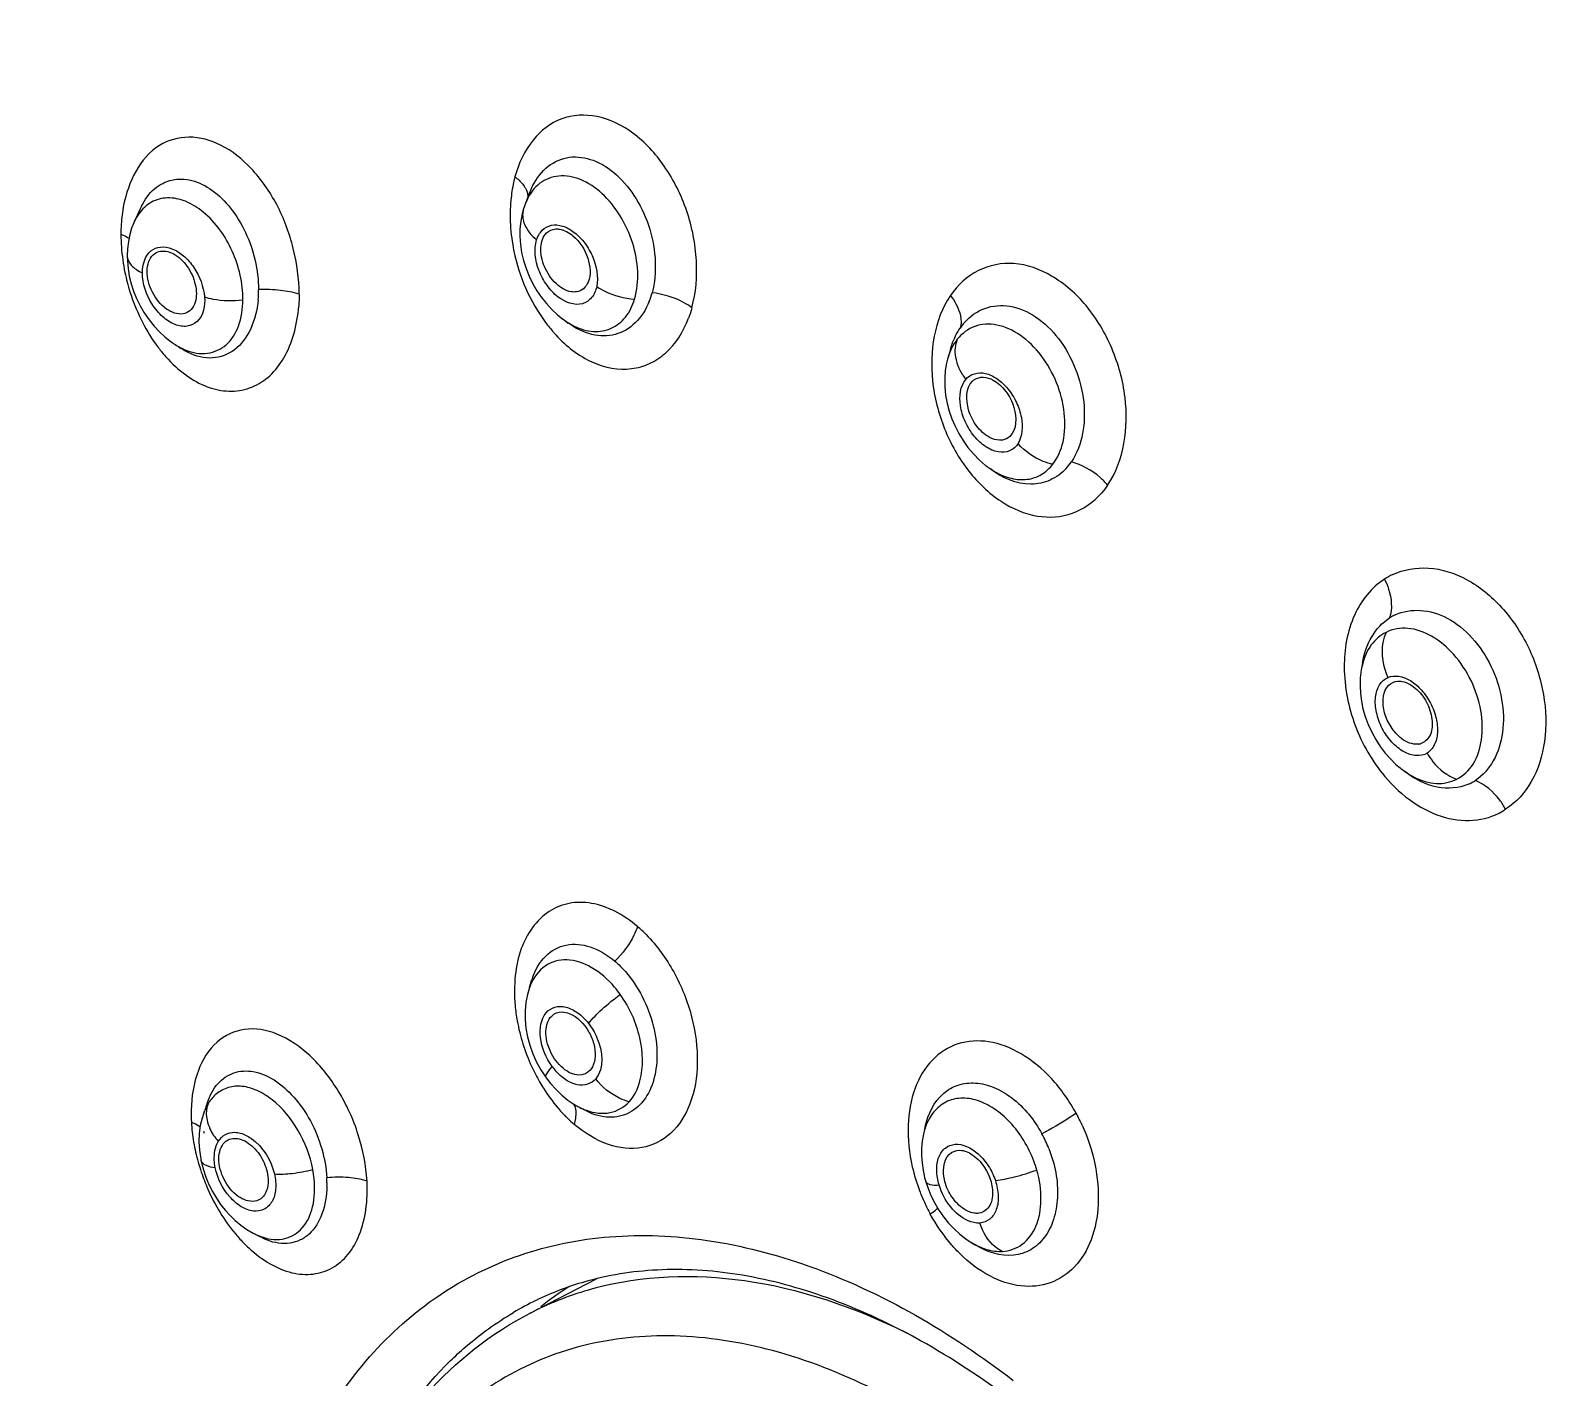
# Model space of a CAD drawing. Header units: millimetres. Extents: x 1241 to 1836, y -3 to 418.
# Drawn here: x 1630.17 to 1638.07, y 357.29 to 364.31 of the extents above; entities that cross this region are included whole.
import ezdxf

# ---------------------------------------------------------------- set-up
doc = ezdxf.new("R2010")
doc.units = ezdxf.units.MM
doc.header["$LTSCALE"] = 32.67
doc.layers.get('0').update_dxf_attribs({"linetype": 'CONTINUOUS'})
doc.layers.add('1', color=7, linetype='CONTINUOUS')

msp = doc.modelspace()

# ---------------------------------------------------------------- linework, layer by layer
at = {"color": 7, "linetype": 'Continuous'}
for p, q in [((1632.771, 363.4625), (1632.7492, 363.4042)), ((1630.7438, 363.3807), (1630.7105, 363.309)), ((1632.7344, 363.3561), (1632.7268, 363.3175)), ((1632.7414, 363.3813), (1632.7344, 363.3561)), ((1632.7415, 363.3815), (1632.7414, 363.3813)), ((1630.678, 363.1734), (1630.6766, 363.1365)), ((1630.6766, 363.1365), (1630.6766, 363.1363)), ((1630.9764, 362.8363), (1630.9672, 362.8344)), ((1632.9476, 362.8063), (1632.9744, 362.7864)), ((1630.9151, 362.6812), (1630.9194, 362.6783)), ((1630.9435, 362.6627), (1630.9536, 362.6559)), ((1634.9648, 362.6475), (1634.9498, 362.5974)), ((1634.9646, 362.6463), (1634.9649, 362.6475)), ((1634.9498, 362.5974), (1634.945, 362.5776)), ((1635.1483, 362.045), (1635.1514, 362.0426)), ((1637.1058, 360.9797), (1637.1006, 360.9372)), ((1637.1117, 361.0139), (1637.1058, 360.9796)), ((1637.308, 360.4685), (1637.314, 360.4637)), ((1637.3304, 360.4513), (1637.335, 360.4477)), ((1632.7721, 359.3245), (1632.7845, 359.3653)), ((1632.7687, 359.3126), (1632.7617, 359.2876)), ((1632.7721, 359.3245), (1632.7684, 359.3126)), ((1632.7826, 359.3591), (1632.7827, 359.3594)), ((1632.8558, 358.8582), (1632.8593, 358.8534)), ((1633.0442, 358.8694), (1633.03, 358.8683)), ((1632.9719, 358.7382), (1633.0034, 358.7168)), ((1631.0755, 358.6719), (1631.0664, 358.6439)), ((1631.0764, 358.6742), (1631.0755, 358.6719)), ((1631.0818, 358.6885), (1631.0766, 358.6742)), ((1633.0034, 358.7168), (1633.0154, 358.7096)), ((1633.0154, 358.7096), (1633.0189, 358.7077)), ((1633.035, 358.6987), (1633.0429, 358.694)), ((1631.0574, 358.6053), (1631.0519, 358.564)), ((1631.0664, 358.6439), (1631.0574, 358.6053)), ((1634.8248, 358.5594), (1634.8187, 358.5238)), ((1634.8266, 358.5673), (1634.826, 358.5649)), ((1634.8371, 358.3126), (1634.8472, 358.2817)), ((1634.8472, 358.2817), (1634.8637, 358.2405)), ((1631.338, 358.0422), (1631.3383, 358.042)), ((1631.3675, 358.0263), (1631.3674, 358.0264)), ((1635.0968, 357.9821), (1635.0965, 357.9823)), ((1632.7752, 357.6274), (1633.1213, 357.8057)), ((1632.8057, 357.6938), (1632.8061, 357.694))]:
    msp.add_line(p, q, dxfattribs=at)
for points in [[(1632.7498, 363.4059), (1632.7443, 363.3904), (1632.7415, 363.3815)], [(1632.7268, 363.3175), (1632.7227, 363.278), (1632.722, 363.2374), (1632.7249, 363.1961), (1632.7313, 363.1547), (1632.7411, 363.1131), (1632.7545, 363.0712), (1632.7709, 363.0303), (1632.7897, 362.9915), (1632.811, 362.9546), (1632.8345, 362.92), (1632.8602, 362.8876), (1632.8883, 362.8572), (1632.9188, 362.8291), (1632.9466, 362.807)], [(1630.7105, 363.309), (1630.6995, 363.2807), (1630.6897, 363.2472), (1630.6824, 363.2114), (1630.678, 363.1734)], [(1630.6766, 363.1363), (1630.6772, 363.1104), (1630.6808, 363.0701), (1630.6875, 363.0302), (1630.6971, 362.991), (1630.7097, 362.9524), (1630.7252, 362.9143), (1630.7437, 362.8768), (1630.7656, 362.8394), (1630.7903, 362.8033), (1630.8166, 362.7701), (1630.8446, 362.7399), (1630.8744, 362.7123)], [(1630.8744, 362.7123), (1630.9054, 362.688), (1630.9151, 362.6812)], [(1634.945, 362.5776), (1634.9384, 362.5388), (1634.9353, 362.4984), (1634.9359, 362.4559), (1634.9403, 362.4114), (1634.9483, 362.3678), (1634.9591, 362.3267), (1634.9726, 362.287), (1634.9891, 362.2485), (1635.0085, 362.2109), (1635.031, 362.1743), (1635.0566, 362.1387), (1635.0857, 362.1041), (1635.1173, 362.0719), (1635.1483, 362.045)], [(1637.1006, 360.9372), (1637.0992, 360.8967), (1637.1011, 360.8565), (1637.1063, 360.8163), (1637.1146, 360.7763), (1637.1263, 360.7359), (1637.1414, 360.6955), (1637.1598, 360.6556), (1637.1811, 360.6167), (1637.2048, 360.5798), (1637.2304, 360.5459), (1637.2575, 360.515), (1637.2864, 360.4868), (1637.308, 360.4685)], [(1632.7617, 359.2876), (1632.7536, 359.2461), (1632.7495, 359.2024), (1632.7494, 359.1579), (1632.7535, 359.1129), (1632.7617, 359.0677), (1632.7739, 359.0232), (1632.7898, 358.9791), (1632.8093, 358.936)], [(1632.8093, 358.936), (1632.8315, 358.8955), (1632.8558, 358.8582)], [(1632.8593, 358.8534), (1632.8818, 358.8243), (1632.9104, 358.7923), (1632.9407, 358.7634), (1632.9719, 358.7382)], [(1631.0948, 358.7252), (1631.0918, 358.7173), (1631.0868, 358.7028), (1631.0818, 358.6885)], [(1634.834, 358.6011), (1634.8306, 358.5857), (1634.828, 358.5742), (1634.8248, 358.5594)], [(1631.0519, 358.564), (1631.0504, 358.5204), (1631.0529, 358.4761), (1631.0595, 358.4311), (1631.0608, 358.4246)], [(1634.8187, 358.5238), (1634.8154, 358.4863), (1634.8151, 358.4485), (1634.8177, 358.4102), (1634.8231, 358.3718), (1634.8309, 358.3353), (1634.8371, 358.3126)], [(1631.0608, 358.4245), (1631.0633, 358.4128), (1631.0733, 358.3752), (1631.0865, 358.3366), (1631.1023, 358.2988), (1631.1204, 358.2623), (1631.1409, 358.2272), (1631.1633, 358.1942), (1631.187, 358.1641), (1631.2121, 358.1364), (1631.239, 358.1107), (1631.2686, 358.0863), (1631.3003, 358.064), (1631.3325, 358.0451), (1631.3465, 358.0375)], [(1634.8637, 358.2405), (1634.8834, 358.2007), (1634.9054, 358.1635)], [(1634.9054, 358.1635), (1634.9297, 358.1288), (1634.956, 358.0963)], [(1631.3465, 358.0375), (1631.3572, 358.0318), (1631.3671, 358.0264)], [(1634.956, 358.0963), (1634.9841, 358.0665), (1635.0136, 358.0395), (1635.0448, 358.0153), (1635.0789, 357.9931)], [(1635.0787, 357.9932), (1635.0827, 357.9906), (1635.0902, 357.986), (1635.0964, 357.9821)]]:
    msp.add_lwpolyline(points, dxfattribs=at)
for centre, radius, start, end in [((1633.1235, 363.3291), 0.3768, 152.84821, 159.27655), ((1631.0913, 363.2285), 0.3794, 153.8649, 156.34234), ((1633.0523, 363.2913), 0.3234, 155.58554, 159.25641), ((1633.1415, 363.3221), 0.396, 159.33232, 159.70117), ((1632.8415, 363.3504), 0.1047, 162.79884, 169.79437), ((1631.4841, 363.2478), 0.8404, 176.40126, 179.94628), ((1631.5921, 363.2514), 0.9484, 180.16778, 184.18014), ((1631.6649, 363.257), 1.0214, 184.19284, 191.70465), ((1630.8135, 362.9565), 0.5474, 354.87821, 0.4104), ((1633.4963, 363.2645), 0.7973, 216.61346, 221.25431), ((1635.2578, 362.5948), 0.2934, 140.45704, 145.74852), ((1635.2514, 362.6), 0.2851, 138.70077, 140.43778), ((1633.4644, 363.237), 0.7553, 221.28129, 222.74684), ((1635.1442, 362.6464), 0.1534, 158.79426, 166.99099), ((1631.4892, 363.1527), 0.817, 215.59818, 220.07837), ((1631.4427, 363.1139), 0.7565, 220.09494, 223.0601), ((1631.1137, 362.9701), 0.3505, 236.34546, 241.62193), ((1631.0976, 362.9401), 0.3165, 241.59413, 248.49447), ((1635.2543, 362.5156), 0.3152, 157.24508, 163.88298), ((1635.2921, 362.6789), 0.3092, 211.99887, 217.01148), ((1637.4199, 361.1528), 0.3566, 114.9863, 122.86502), ((1637.3844, 361.0444), 0.244, 116.70336, 122.74168), ((1637.3854, 361.0425), 0.2462, 114.77139, 116.70524), ((1637.4782, 360.916), 0.3779, 166.18606, 170.28769), ((1637.3929, 360.6685), 0.0766, 279.40231, 285.65051), ((1637.5837, 360.8116), 0.4402, 232.22265, 236.97672), ((1637.5668, 360.7852), 0.4088, 236.95089, 243.11821), ((1637.5674, 360.6042), 0.241, 293.52204, 303.36809), ((1632.8676, 359.0922), 0.7216, 44.7171, 49.64866), ((1633.1399, 359.2536), 0.3725, 161.21299, 162.55697), ((1633.0566, 359.2223), 0.3017, 157.36573, 162.57851), ((1632.795, 358.9659), 0.5536, 35.56374, 40.56899), ((1633.6856, 359.3276), 0.9926, 204.60446, 209.8785), ((1633.125, 359.0819), 0.2893, 215.94328, 221.08752), ((1633.6442, 359.3042), 0.9451, 209.89558, 212.30825), ((1633.608, 359.2806), 0.9019, 212.27101, 220.2181), ((1631.8142, 358.6676), 0.8048, 178.76103, 183.23018), ((1631.3474, 358.5722), 0.2896, 154.2697, 159.38414), ((1631.3299, 358.5806), 0.2701, 149.35931, 154.26493), ((1631.2816, 358.609), 0.2141, 148.21396, 149.30196), ((1633.5499, 359.2319), 0.8261, 220.24347, 224.49772), ((1633.4939, 359.1831), 0.752, 224.83179, 225.88781), ((1633.1928, 359.0153), 0.3534, 240.52584, 244.17317), ((1633.178, 358.9842), 0.319, 244.13364, 249.96297), ((1634.7784, 358.2071), 0.9605, 24.61087, 28.74079), ((1633.4694, 359.1574), 0.7165, 225.86482, 229.68078), ((1635.1295, 358.4953), 0.3114, 160.58753, 166.62312), ((1632.0301, 358.6931), 1.0224, 189.78539, 195.7766), ((1631.2346, 358.4659), 0.0722, 123.57272, 134.27191), ((1634.8873, 358.2558), 0.6337, 21.24821, 28.90516), ((1632.0773, 358.7057), 1.0713, 195.74227, 198.68103), ((1634.8527, 358.2103), 0.586, 16.17064, 21.01648), ((1631.1201, 358.277), 0.5328, 5.37864, 10.72262), ((1635.7009, 358.6052), 0.9586, 192.93419, 200.68517), ((1631.1655, 358.3007), 0.5519, 1.52492, 3.35154), ((1631.1998, 358.2998), 0.5176, 358.87239, 1.71931), ((1635.7261, 358.6138), 0.9852, 200.63551, 204.48244), ((1635.7062, 358.6083), 0.9649, 204.67577, 208.7531), ((1631.8652, 358.5655), 0.816, 220.176, 224.90797), ((1631.8232, 358.5242), 0.7571, 224.93569, 227.28788), ((1633.4867, 356.2917), 1.5587, 105.22644, 115.20818), ((1633.474, 356.3215), 1.5264, 115.25569, 115.96508), ((1633.5462, 356.1248), 1.6889, 103.89742, 115.29794), ((1633.8953, 356.3247), 1.7081, 122.49303, 128.54753), ((1633.5603, 356.0718), 1.7438, 103.44452, 103.93003), ((1633.5388, 356.1885), 1.6743, 115.96683, 120.49809), ((1633.5343, 356.1544), 1.6571, 115.36353, 117.26464)]:
    msp.add_arc(centre, radius, start, end, dxfattribs=at)
for points, knots in [([(1633.6185, 362.8664), (1633.6398, 362.9454), (1633.6532, 363.1179), (1633.6031, 363.3728), (1633.4883, 363.6035), (1633.3277, 363.781), (1633.1349, 363.8772), (1632.9324, 363.869), (1632.7724, 363.7417), (1632.7153, 363.617), (1632.6966, 363.5482)], [0, 0, 0, 0, 0.136473, 0.28327, 0.428933, 0.561484, 0.676267, 0.777822, 0.881052, 1, 1, 1, 1]), ([(1631.5723, 362.9366), (1631.5723, 363.0169), (1631.5503, 363.1789), (1631.4663, 363.4039), (1631.3366, 363.5906), (1631.1786, 363.72), (1631.0019, 363.7703), (1630.7669, 363.7045), (1630.6813, 363.5189), (1630.658, 363.4002)], [0, 0, 0, 0, 0.149786, 0.301567, 0.444427, 0.56931, 0.675759, 0.774258, 1, 1, 1, 1]), ([(1632.7883, 363.5011), (1632.8082, 363.5398), (1632.8598, 363.6094), (1632.9802, 363.6622), (1633.1132, 363.641), (1633.2352, 363.5607), (1633.3355, 363.4343), (1633.4057, 363.278), (1633.4343, 363.1094), (1633.4249, 362.9965), (1633.4112, 362.9445)], [0, 0, 0, 0, 0.110111, 0.210689, 0.315784, 0.435788, 0.572127, 0.718342, 0.864221, 1, 1, 1, 1]), ([(1632.6966, 363.5482), (1632.694, 363.5386), (1632.6843, 363.4986), (1632.6781, 363.4579), (1632.6752, 363.427)], [0, 0, 0, 0, 0.24358, 1, 1, 1, 1]), ([(1632.6966, 363.5482), (1632.7021, 363.5441), (1632.7218, 363.528), (1632.7393, 363.5088), (1632.7488, 363.4929)], [0, 0, 0, 0, 0.270033, 1, 1, 1, 1]), ([(1633.3201, 362.9113), (1633.3473, 363.004), (1633.3341, 363.164), (1633.2515, 363.3462), (1633.1581, 363.4628), (1633.047, 363.5394), (1632.9272, 363.5631), (1632.8178, 363.5217), (1632.7734, 363.4593), (1632.7578, 363.425)], [0, 0, 0, 0, 0.272573, 0.421461, 0.562759, 0.688114, 0.795067, 0.893679, 1, 1, 1, 1]), ([(1630.7507, 363.3956), (1630.7673, 363.4294), (1630.8097, 363.49), (1630.9079, 363.5406), (1631.0192, 363.5359), (1631.1266, 363.4805), (1631.2219, 363.3848), (1631.3246, 363.2162), (1631.3603, 363.0624), (1631.3608, 362.9604)], [0, 0, 0, 0, 0.11027, 0.209597, 0.310211, 0.424427, 0.555841, 0.700993, 1, 1, 1, 1]), ([(1632.7488, 363.4929), (1632.7516, 363.4883), (1632.7604, 363.4713), (1632.7643, 363.4512), (1632.7622, 363.4375)], [0, 0, 0, 0, 0.28087, 1, 1, 1, 1]), ([(1631.2796, 362.9075), (1631.2798, 362.994), (1631.2395, 363.1654), (1631.1168, 363.3415), (1630.9864, 363.4242), (1630.8892, 363.446), (1630.798, 363.4221), (1630.7542, 363.3795), (1630.7368, 363.3553)], [0, 0, 0, 0, 0.290729, 0.574343, 0.6963, 0.802813, 0.899725, 1, 1, 1, 1]), ([(1632.7381, 363.3315), (1632.7397, 363.3214), (1632.7521, 363.2779), (1632.7828, 363.2415), (1632.8093, 363.2192)], [0, 0, 0, 0, 0.227784, 1, 1, 1, 1]), ([(1630.6437, 363.2486), (1630.6478, 363.2472), (1630.6624, 363.2417), (1630.6766, 363.2348), (1630.6859, 363.2284)], [0, 0, 0, 0, 0.276222, 1, 1, 1, 1]), ([(1632.673, 363.2975), (1632.6757, 363.2519), (1632.6997, 363.0717), (1632.7751, 362.898), (1632.8563, 362.7889)], [0, 0, 0, 0, 0.251265, 1, 1, 1, 1]), ([(1632.8093, 363.2192), (1632.8153, 363.2379), (1632.8337, 363.2726), (1632.8867, 363.3022), (1632.9497, 363.2945), (1633.0107, 363.2598), (1633.0644, 363.2024), (1633.1169, 363.1109), (1633.1319, 363.0276), (1633.1225, 362.9775)], [0, 0, 0, 0, 0.105837, 0.202301, 0.307574, 0.432165, 0.57468, 0.725372, 1, 1, 1, 1]), ([(1632.9903, 362.9492), (1632.9608, 362.9537), (1632.9011, 362.9911), (1632.8458, 363.0764), (1632.8228, 363.1725), (1632.8421, 363.2373), (1632.8614, 363.2559)], [0, 0, 0, 0, 0.236172, 0.518587, 0.788534, 1, 1, 1, 1]), ([(1632.8614, 363.2559), (1632.874, 363.268), (1632.8985, 363.2782), (1632.9224, 363.2767), (1632.9286, 363.2758)], [0, 0, 0, 0, 0.734082, 1, 1, 1, 1]), ([(1632.9286, 363.2758), (1632.9543, 363.2718), (1633.021, 363.2336), (1633.084, 363.1342), (1633.0935, 363.038), (1633.0776, 362.9996)], [0, 0, 0, 0, 0.227404, 0.636369, 1, 1, 1, 1]), ([(1630.7557, 363.0479), (1630.7561, 363.0888), (1630.7735, 363.1575), (1630.8519, 363.1883), (1630.9149, 363.1761), (1630.9749, 363.1365), (1631.0444, 363.057), (1631.0747, 362.9767), (1631.0794, 362.9225)], [0, 0, 0, 0, 0.222376, 0.31997, 0.429022, 0.558423, 0.704359, 1, 1, 1, 1]), ([(1630.8408, 363.1588), (1630.8649, 363.1659), (1630.9273, 363.1516), (1630.9814, 363.0966), (1631.0158, 363.0378), (1631.0372, 362.9753), (1631.0396, 362.9243), (1631.0305, 362.895)], [0, 0, 0, 0, 0.203536, 0.465641, 0.609407, 0.751212, 1, 1, 1, 1]), ([(1633.1225, 362.9775), (1633.1183, 362.9563), (1633.1022, 362.9169), (1633.0272, 362.8664), (1632.927, 362.9073), (1632.8602, 362.9825), (1632.8065, 363.0796), (1632.7937, 363.1689), (1632.8093, 363.2192)], [0, 0, 0, 0, 0.110725, 0.208559, 0.432583, 0.577082, 0.729504, 1, 1, 1, 1]), ([(1630.6766, 363.1363), (1630.6766, 363.1186), (1630.6978, 363.0784), (1630.7344, 363.0576), (1630.7557, 363.0479)], [0, 0, 0, 0, 0.429482, 1, 1, 1, 1]), ([(1630.9673, 362.8343), (1630.9378, 362.8295), (1630.8671, 362.8576), (1630.8021, 362.9444), (1630.7704, 363.0478), (1630.7899, 363.1211), (1630.8113, 363.1415)], [0, 0, 0, 0, 0.219765, 0.501632, 0.782306, 1, 1, 1, 1]), ([(1635.7843, 361.9416), (1635.8714, 362.0704), (1635.9065, 362.3392), (1635.817, 362.6571), (1635.6868, 362.8796), (1635.5089, 363.0376), (1635.3043, 363.1141), (1635.1005, 363.0753), (1635.0016, 362.9833), (1634.9648, 362.9293)], [0, 0, 0, 0, 0.256481, 0.40254, 0.544731, 0.674722, 0.788628, 0.892145, 1, 1, 1, 1]), ([(1630.6647, 363.0497), (1630.6717, 363.0158), (1630.7057, 362.8844), (1630.766, 362.7593), (1630.8249, 362.6771)], [0, 0, 0, 0, 0.255257, 1, 1, 1, 1]), ([(1631.0794, 362.9225), (1631.0829, 362.8781), (1631.0695, 362.8019), (1630.9874, 362.7635), (1630.9198, 362.7752), (1630.8567, 362.8187), (1630.7851, 362.9042), (1630.7556, 362.9909), (1630.7557, 363.0479)], [0, 0, 0, 0, 0.227973, 0.325017, 0.432877, 0.562545, 0.709044, 1, 1, 1, 1]), ([(1633.0776, 362.9996), (1633.0723, 362.9866), (1633.0567, 362.9628), (1633.0304, 362.9513), (1633.0174, 362.9491)], [0, 0, 0, 0, 0.51592, 1, 1, 1, 1]), ([(1631.0794, 362.9225), (1631.0934, 362.9179), (1631.1588, 362.9019), (1631.2274, 362.9016), (1631.2796, 362.9075)], [0, 0, 0, 0, 0.219107, 1, 1, 1, 1]), ([(1631.5723, 362.9366), (1631.5411, 362.947), (1631.4704, 362.9596), (1631.3991, 362.9619), (1631.3608, 362.9604)], [0, 0, 0, 0, 0.462308, 1, 1, 1, 1]), ([(1633.1225, 362.9775), (1633.1358, 362.968), (1633.1962, 362.9323), (1633.2666, 362.9145), (1633.3201, 362.9113)], [0, 0, 0, 0, 0.233753, 1, 1, 1, 1]), ([(1633.6185, 362.8664), (1633.6047, 362.8765), (1633.5412, 362.9153), (1633.4679, 362.9374), (1633.4112, 362.9445)], [0, 0, 0, 0, 0.229727, 1, 1, 1, 1]), ([(1634.9648, 362.9293), (1634.8805, 362.804), (1634.8429, 362.5449), (1634.924, 362.2336), (1635.0086, 362.0818), (1635.0608, 362.0152)], [0, 0, 0, 0, 0.469538, 0.736775, 1, 1, 1, 1]), ([(1634.9648, 362.9293), (1634.9758, 362.9157), (1635.0098, 362.8672), (1635.0282, 362.8005), (1635.0153, 362.7599)], [0, 0, 0, 0, 0.290344, 1, 1, 1, 1]), ([(1630.89, 362.5974), (1630.9219, 362.5633), (1630.9889, 362.504), (1631.1025, 362.4447), (1631.2187, 362.4246), (1631.3296, 362.4467), (1631.4258, 362.5096), (1631.5005, 362.6071), (1631.5506, 362.7319), (1631.5661, 362.8247), (1631.5701, 362.8736)], [0, 0, 0, 0, 0.140513, 0.266724, 0.380742, 0.488699, 0.598932, 0.718848, 0.852568, 1, 1, 1, 1]), ([(1631.0305, 362.895), (1631.0263, 362.8812), (1631.0132, 362.8559), (1630.9889, 362.84), (1630.9764, 362.8363)], [0, 0, 0, 0, 0.524299, 1, 1, 1, 1]), ([(1630.9816, 362.6456), (1631.0172, 362.6316), (1631.0935, 362.6166), (1631.2019, 362.6675), (1631.2673, 362.7749), (1631.2787, 362.8611), (1631.2796, 362.9076)], [0, 0, 0, 0, 0.240611, 0.463153, 0.707591, 1, 1, 1, 1]), ([(1631.3586, 362.9076), (1631.3538, 362.8546), (1631.3307, 362.7572), (1631.2471, 362.6396), (1631.1193, 362.591), (1631.0334, 362.6132), (1630.9946, 362.6324)], [0, 0, 0, 0, 0.292811, 0.539787, 0.761809, 1, 1, 1, 1]), ([(1633.3962, 362.899), (1633.3796, 362.8574), (1633.3336, 362.7829), (1633.2214, 362.7151), (1633.0898, 362.7187), (1633.0112, 362.7593), (1632.9747, 362.7865)], [0, 0, 0, 0, 0.262029, 0.496306, 0.733128, 1, 1, 1, 1]), ([(1633.0057, 362.7705), (1633.0369, 362.7553), (1633.1018, 362.7352), (1633.2016, 362.7514), (1633.2809, 362.8153), (1633.3095, 362.8775), (1633.3201, 362.9113)], [0, 0, 0, 0, 0.261666, 0.497473, 0.732903, 1, 1, 1, 1]), ([(1635.0372, 362.7882), (1635.066, 362.821), (1635.1407, 362.8741), (1635.282, 362.8853), (1635.4198, 362.8225), (1635.5376, 362.7069), (1635.623, 362.5517), (1635.6799, 362.3331), (1635.6543, 362.1513), (1635.5955, 362.0633)], [0, 0, 0, 0, 0.104905, 0.209312, 0.325746, 0.457436, 0.600346, 0.74536, 1, 1, 1, 1]), ([(1632.9098, 362.7244), (1632.9639, 362.6658), (1633.0829, 362.5708), (1633.2694, 362.5338), (1633.4001, 362.571), (1633.5169, 362.6485), (1633.5748, 362.7438), (1633.601, 362.8117)], [0, 0, 0, 0, 0.278633, 0.516758, 0.629945, 0.745567, 1, 1, 1, 1]), ([(1634.9649, 362.6475), (1634.9678, 362.6578), (1634.9801, 362.6971), (1634.9982, 362.7348), (1635.0153, 362.7599)], [0, 0, 0, 0, 0.261318, 1, 1, 1, 1]), ([(1635.4989, 362.0506), (1635.5249, 362.0846), (1635.5621, 362.1732), (1635.5651, 362.3223), (1635.5249, 362.4777), (1635.4456, 362.6183), (1635.3385, 362.7257), (1635.2153, 362.7843), (1635.0887, 362.7815), (1635.0247, 362.7313), (1635.0012, 362.7019)], [0, 0, 0, 0, 0.114874, 0.248848, 0.394442, 0.541173, 0.677512, 0.795602, 0.898858, 1, 1, 1, 1]), ([(1635.0012, 362.7019), (1634.9898, 362.6874), (1634.9764, 362.6661), (1634.9661, 362.6434), (1634.9636, 362.6375)], [0, 0, 0, 0, 0.741341, 1, 1, 1, 1]), ([(1635.006, 362.5627), (1635.0037, 362.5687), (1634.9957, 362.592), (1634.9913, 362.6167), (1634.9906, 362.635)], [0, 0, 0, 0, 0.25917, 1, 1, 1, 1]), ([(1635.0453, 362.4928), (1635.057, 362.5064), (1635.0895, 362.5285), (1635.1519, 362.5282), (1635.2133, 362.4968), (1635.2691, 362.4436), (1635.312, 362.3733), (1635.3445, 362.2784), (1635.3408, 362.1973), (1635.3173, 362.1585)], [0, 0, 0, 0, 0.09649, 0.198441, 0.319325, 0.458766, 0.608446, 0.756158, 1, 1, 1, 1]), ([(1635.3173, 362.1585), (1635.3071, 362.1421), (1635.2753, 362.1144), (1635.2093, 362.1097), (1635.1437, 362.1409), (1635.0841, 362.1962), (1635.0396, 362.2714), (1635.0075, 362.3703), (1635.0154, 362.4572), (1635.0453, 362.4928)], [0, 0, 0, 0, 0.098928, 0.200364, 0.320768, 0.461205, 0.612901, 0.761661, 1, 1, 1, 1]), ([(1635.1689, 362.1908), (1635.1432, 362.2046), (1635.0973, 362.2489), (1635.0459, 362.3453), (1635.0442, 362.449), (1635.0806, 362.484)], [0, 0, 0, 0, 0.262235, 0.547808, 1, 1, 1, 1]), ([(1635.0913, 362.4926), (1635.1041, 362.501), (1635.1389, 362.5091), (1635.1715, 362.498), (1635.1872, 362.4895)], [0, 0, 0, 0, 0.462468, 1, 1, 1, 1]), ([(1635.1872, 362.4895), (1635.213, 362.4757), (1635.259, 362.4312), (1635.3104, 362.3347), (1635.3117, 362.2306), (1635.2751, 362.1959)], [0, 0, 0, 0, 0.262501, 0.548306, 1, 1, 1, 1]), ([(1635.237, 362.177), (1635.2317, 362.1761), (1635.2082, 362.1747), (1635.1848, 362.1823), (1635.1689, 362.1908)], [0, 0, 0, 0, 0.230613, 1, 1, 1, 1]), ([(1635.4989, 362.0506), (1635.4819, 362.0542), (1635.4138, 362.075), (1635.3525, 362.1179), (1635.3173, 362.1585)], [0, 0, 0, 0, 0.24443, 1, 1, 1, 1]), ([(1635.198, 362.0111), (1635.2245, 361.996), (1635.279, 361.9737), (1635.3643, 361.9664), (1635.4426, 361.9926), (1635.4823, 362.0296), (1635.4989, 362.0506)], [0, 0, 0, 0, 0.275794, 0.523993, 0.757652, 1, 1, 1, 1]), ([(1635.7843, 361.9416), (1635.7724, 361.9558), (1635.7193, 362.0095), (1635.6504, 362.0483), (1635.5955, 362.0633)], [0, 0, 0, 0, 0.245498, 1, 1, 1, 1]), ([(1635.0608, 362.0152), (1635.1082, 361.9546), (1635.2144, 361.852), (1635.4081, 361.7664), (1635.6073, 361.7787), (1635.7118, 361.8546), (1635.7528, 361.9004)], [0, 0, 0, 0, 0.287653, 0.541609, 0.770282, 1, 1, 1, 1]), ([(1635.5687, 362.0291), (1635.5452, 362.0036), (1635.4878, 361.9617), (1635.3433, 361.9303), (1635.2331, 361.9801), (1635.1738, 362.0261)], [0, 0, 0, 0, 0.24126, 0.478061, 1, 1, 1, 1]), ([(1637.2693, 361.4761), (1637.3268, 361.502), (1637.4634, 361.5259), (1637.6689, 361.4582), (1637.8493, 361.3082), (1637.9876, 361.0994), (1638.0652, 360.8573), (1638.0743, 360.6132), (1638.0087, 360.3976), (1637.9128, 360.2884), (1637.8578, 360.2527)], [0, 0, 0, 0, 0.105274, 0.220285, 0.349645, 0.489706, 0.632299, 0.768286, 0.890813, 1, 1, 1, 1]), ([(1637.2264, 361.4524), (1637.1585, 361.4085), (1637.0452, 361.2624), (1636.9993, 360.9824), (1637.0578, 360.6845), (1637.1625, 360.5021), (1637.229, 360.4237)], [0, 0, 0, 0, 0.213286, 0.457708, 0.728758, 1, 1, 1, 1]), ([(1637.2264, 361.4524), (1637.235, 361.4356), (1637.2617, 361.3723), (1637.2688, 361.2971), (1637.2524, 361.2496)], [0, 0, 0, 0, 0.273153, 1, 1, 1, 1]), ([(1637.2822, 361.266), (1637.3226, 361.2847), (1637.4191, 361.3002), (1637.5642, 361.2543), (1637.6916, 361.1483), (1637.7891, 361.001), (1637.8442, 360.8303), (1637.8516, 360.658), (1637.8055, 360.5058), (1637.7385, 360.4283), (1637.6999, 360.403)], [0, 0, 0, 0, 0.105164, 0.21995, 0.349429, 0.489436, 0.632081, 0.768352, 0.890889, 1, 1, 1, 1]), ([(1637.1118, 361.0138), (1637.1197, 361.0625), (1637.1503, 361.1532), (1637.2153, 361.2258), (1637.2524, 361.2496)], [0, 0, 0, 0, 0.527562, 1, 1, 1, 1]), ([(1637.6028, 360.4097), (1637.6372, 360.4275), (1637.7007, 360.4885), (1637.7407, 360.6205), (1637.735, 360.7724), (1637.684, 360.9259), (1637.5961, 361.0606), (1637.4821, 361.1577), (1637.3551, 361.2061), (1637.2696, 361.1915), (1637.2352, 361.1747)], [0, 0, 0, 0, 0.103242, 0.222205, 0.357617, 0.503626, 0.64863, 0.781599, 0.897769, 1, 1, 1, 1]), ([(1637.2352, 361.1747), (1637.2049, 361.1595), (1637.1482, 361.1109), (1637.1202, 361.0428), (1637.1112, 361.0063)], [0, 0, 0, 0, 0.474043, 1, 1, 1, 1]), ([(1637.2352, 361.1747), (1637.2274, 361.158), (1637.2035, 361.0812), (1637.2184, 360.9953), (1637.2447, 360.9399)], [0, 0, 0, 0, 0.230556, 1, 1, 1, 1]), ([(1637.2447, 360.9399), (1637.262, 360.9468), (1637.3044, 360.9501), (1637.3668, 360.9245), (1637.4235, 360.874), (1637.4696, 360.8066), (1637.4981, 360.7301), (1637.5068, 360.6545), (1637.4919, 360.5886), (1637.4647, 360.5557), (1637.449, 360.5456)], [0, 0, 0, 0, 0.099488, 0.215658, 0.351682, 0.499556, 0.647529, 0.783937, 0.900435, 1, 1, 1, 1]), ([(1637.449, 360.5456), (1637.4325, 360.5355), (1637.3883, 360.5273), (1637.3218, 360.5508), (1637.261, 360.6024), (1637.2114, 360.6729), (1637.1822, 360.7541), (1637.1747, 360.8336), (1637.1942, 360.9017), (1637.2269, 360.9325), (1637.2447, 360.9399)], [0, 0, 0, 0, 0.098787, 0.213808, 0.350094, 0.499727, 0.649578, 0.786376, 0.901336, 1, 1, 1, 1]), ([(1637.2989, 360.6354), (1637.2795, 360.6537), (1637.2469, 360.6982), (1637.2127, 360.7861), (1637.2186, 360.8697), (1637.2488, 360.8993)], [0, 0, 0, 0, 0.27846, 0.559306, 1, 1, 1, 1]), ([(1637.2938, 360.9202), (1637.302, 360.9211), (1637.3399, 360.9188), (1637.374, 360.8971), (1637.3953, 360.8771)], [0, 0, 0, 0, 0.219626, 1, 1, 1, 1]), ([(1637.3953, 360.8771), (1637.4183, 360.8556), (1637.4552, 360.803), (1637.4797, 360.7171), (1637.4723, 360.6359), (1637.4335, 360.6003), (1637.4136, 360.5947)], [0, 0, 0, 0, 0.288804, 0.572966, 0.809747, 1, 1, 1, 1]), ([(1637.4054, 360.5929), (1637.397, 360.5915), (1637.3573, 360.5918), (1637.3212, 360.6145), (1637.2989, 360.6354)], [0, 0, 0, 0, 0.218547, 1, 1, 1, 1]), ([(1637.449, 360.5456), (1637.4577, 360.53), (1637.496, 360.4724), (1637.5544, 360.4267), (1637.6028, 360.4097)], [0, 0, 0, 0, 0.258803, 1, 1, 1, 1]), ([(1637.229, 360.4237), (1637.2723, 360.3727), (1637.3671, 360.284), (1637.5347, 360.2019), (1637.7076, 360.1858), (1637.8136, 360.2239), (1637.8578, 360.2527)], [0, 0, 0, 0, 0.28321, 0.541954, 0.776306, 1, 1, 1, 1]), ([(1637.6635, 360.3833), (1637.6137, 360.3618), (1637.49, 360.3537), (1637.3836, 360.41), (1637.3353, 360.4479)], [0, 0, 0, 0, 0.469188, 1, 1, 1, 1]), ([(1637.3819, 360.4206), (1637.4176, 360.4025), (1637.4923, 360.3775), (1637.5706, 360.3937), (1637.6028, 360.4097)], [0, 0, 0, 0, 0.526422, 1, 1, 1, 1]), ([(1637.8578, 360.2527), (1637.8488, 360.2696), (1637.8094, 360.3314), (1637.7503, 360.3827), (1637.6999, 360.403)], [0, 0, 0, 0, 0.260353, 1, 1, 1, 1]), ([(1633.3348, 359.6421), (1633.2983, 359.6724), (1633.2235, 359.7244), (1633.1004, 359.769), (1632.9789, 359.7701), (1632.8294, 359.7104), (1632.7289, 359.5609), (1632.693, 359.3836), (1632.6927, 359.2826), (1632.6973, 359.2305)], [0, 0, 0, 0, 0.136888, 0.260002, 0.371784, 0.479338, 0.711705, 0.849421, 1, 1, 1, 1]), ([(1633.3804, 359.5999), (1633.4366, 359.5422), (1633.5346, 359.4073), (1633.626, 359.1773), (1633.6575, 358.9399), (1633.6244, 358.7247), (1633.5236, 358.5565), (1633.3579, 358.472), (1633.1681, 358.4966), (1633.0584, 358.567), (1633.0058, 358.6111)], [0, 0, 0, 0, 0.143422, 0.293021, 0.43687, 0.565169, 0.67451, 0.773154, 0.87774, 1, 1, 1, 1]), ([(1633.3348, 359.6421), (1633.3298, 359.6266), (1633.302, 359.5598), (1633.2572, 359.5008), (1633.2172, 359.4619)], [0, 0, 0, 0, 0.225658, 1, 1, 1, 1]), ([(1632.7873, 359.3736), (1632.8017, 359.416), (1632.8446, 359.4935), (1632.9623, 359.5592), (1633.0997, 359.5431), (1633.1793, 359.4936), (1633.2172, 359.4619)], [0, 0, 0, 0, 0.253832, 0.481016, 0.720018, 1, 1, 1, 1]), ([(1633.2155, 359.326), (1633.181, 359.3664), (1633.107, 359.4331), (1632.9731, 359.4811), (1632.8436, 359.4472), (1632.794, 359.3765), (1632.7781, 359.3384)], [0, 0, 0, 0, 0.299131, 0.549276, 0.767724, 1, 1, 1, 1]), ([(1633.2718, 359.4078), (1633.3062, 359.3682), (1633.3652, 359.2781), (1633.4232, 359.1291), (1633.4422, 358.9757), (1633.4252, 358.835), (1633.3673, 358.7214), (1633.2714, 358.6515), (1633.1526, 358.6423), (1633.0786, 358.673), (1633.0431, 358.6941)], [0, 0, 0, 0, 0.145662, 0.29564, 0.440114, 0.570582, 0.683604, 0.78424, 0.885294, 1, 1, 1, 1]), ([(1633.0798, 359.1376), (1633.101, 359.1642), (1633.1543, 359.217), (1633.2124, 359.264), (1633.2453, 359.2879)], [0, 0, 0, 0, 0.454782, 1, 1, 1, 1]), ([(1633.2918, 358.7292), (1633.3195, 358.7591), (1633.3695, 358.8688), (1633.3595, 359.0733), (1633.2933, 359.2205), (1633.2453, 359.2879)], [0, 0, 0, 0, 0.205955, 0.582302, 1, 1, 1, 1]), ([(1632.6973, 359.2305), (1632.6997, 359.2038), (1632.7145, 359.0952), (1632.7486, 358.9895), (1632.783, 358.9143)], [0, 0, 0, 0, 0.244797, 1, 1, 1, 1]), ([(1632.8908, 358.9121), (1632.8586, 358.9565), (1632.8177, 359.0485), (1632.8325, 359.1797), (1632.9038, 359.2284), (1632.9669, 359.2257), (1633.0283, 359.1933), (1633.0638, 359.1584), (1633.0798, 359.1376)], [0, 0, 0, 0, 0.297136, 0.533163, 0.630813, 0.734794, 0.857998, 1, 1, 1, 1]), ([(1633.03, 358.8683), (1633.0002, 358.8688), (1632.9358, 358.9025), (1632.876, 358.9881), (1632.8491, 359.0873), (1632.8677, 359.156), (1632.8878, 359.1756)], [0, 0, 0, 0, 0.228392, 0.510445, 0.785258, 1, 1, 1, 1]), ([(1632.9426, 359.1971), (1632.9549, 359.1969), (1633.0128, 359.1831), (1633.0565, 359.1356), (1633.0795, 359.096)], [0, 0, 0, 0, 0.213011, 1, 1, 1, 1]), ([(1633.0798, 359.1376), (1633.0975, 359.1147), (1633.1479, 359.0312), (1633.1645, 358.9028), (1633.1178, 358.8489)], [0, 0, 0, 0, 0.288646, 1, 1, 1, 1]), ([(1631.9258, 358.3158), (1631.9208, 358.3975), (1631.8889, 358.5621), (1631.7873, 358.7867), (1631.6429, 358.9697), (1631.4735, 359.0897), (1631.2903, 359.1242), (1631.1275, 359.0483), (1631.0309, 358.8852), (1631.0115, 358.7553), (1631.0096, 358.685)], [0, 0, 0, 0, 0.148555, 0.300612, 0.443275, 0.566916, 0.670224, 0.765679, 0.872425, 1, 1, 1, 1]), ([(1633.0795, 359.096), (1633.0913, 359.0757), (1633.1093, 359.0333), (1633.1176, 358.9691), (1633.1065, 358.9126), (1633.0822, 358.8852), (1633.0685, 358.8776)], [0, 0, 0, 0, 0.296144, 0.569861, 0.803302, 1, 1, 1, 1]), ([(1635.6205, 358.6689), (1635.5844, 358.7336), (1635.5025, 358.8515), (1635.3457, 358.9836), (1635.1732, 359.0524), (1635.0007, 359.0447), (1634.8578, 358.9515), (1634.7678, 358.7954), (1634.7353, 358.5999), (1634.7505, 358.4612), (1634.7666, 358.3906)], [0, 0, 0, 0, 0.147114, 0.282397, 0.401735, 0.508161, 0.612172, 0.726228, 0.856152, 1, 1, 1, 1]), ([(1631.0947, 358.7253), (1631.1066, 358.7611), (1631.1395, 358.8266), (1631.2299, 358.889), (1631.3404, 358.8937), (1631.4509, 358.8447), (1631.5518, 358.7532), (1631.6369, 358.6303), (1631.6943, 358.4864), (1631.7135, 358.3838), (1631.7164, 358.3329)], [0, 0, 0, 0, 0.110005, 0.207017, 0.305281, 0.418688, 0.551097, 0.698222, 0.851282, 1, 1, 1, 1]), ([(1632.8593, 358.8534), (1632.8549, 358.8593), (1632.8669, 358.8857), (1632.8804, 358.9007), (1632.8908, 358.9121)], [0, 0, 0, 0, 0.323848, 1, 1, 1, 1]), ([(1633.1178, 358.8489), (1633.1066, 358.836), (1633.0756, 358.8148), (1633.0165, 358.8142), (1632.9576, 358.8423), (1632.9231, 358.8733), (1632.907, 358.8918)], [0, 0, 0, 0, 0.211795, 0.434957, 0.697051, 1, 1, 1, 1]), ([(1631.6435, 358.3761), (1631.6298, 358.4478), (1631.5777, 358.5833), (1631.4663, 358.7211), (1631.3581, 358.7891), (1631.2789, 358.8136), (1631.2026, 358.8081), (1631.1593, 358.7847), (1631.1412, 358.7698)], [0, 0, 0, 0, 0.295313, 0.575671, 0.698703, 0.807512, 0.905207, 1, 1, 1, 1]), ([(1633.2918, 358.7292), (1633.2752, 358.7335), (1633.2081, 358.7578), (1633.15, 358.8056), (1633.1178, 358.8489)], [0, 0, 0, 0, 0.240895, 1, 1, 1, 1]), ([(1634.8343, 358.6009), (1634.8485, 358.6646), (1634.8932, 358.7584), (1635.0045, 358.8223), (1635.0987, 358.8319), (1635.1963, 358.8071), (1635.3264, 358.7288), (1635.4024, 358.6333), (1635.442, 358.5621)], [0, 0, 0, 0, 0.237127, 0.344454, 0.453692, 0.572514, 0.704197, 1, 1, 1, 1]), ([(1633.0687, 358.6845), (1633.1074, 358.6704), (1633.191, 358.6584), (1633.2658, 358.701), (1633.2918, 358.7292)], [0, 0, 0, 0, 0.518112, 1, 1, 1, 1]), ([(1635.3997, 358.4204), (1635.3716, 358.4938), (1635.3109, 358.5958), (1635.199, 358.6935), (1635.1106, 358.7387), (1635.0213, 358.7537), (1634.9385, 358.7323), (1634.8726, 358.6776), (1634.8457, 358.6265), (1634.8358, 358.5988)], [0, 0, 0, 0, 0.302372, 0.441944, 0.567942, 0.679796, 0.782992, 0.886579, 1, 1, 1, 1]), ([(1631.0975, 358.7183), (1631.0951, 358.7121), (1631.0871, 358.6847), (1631.0878, 358.6552), (1631.0922, 358.6339)], [0, 0, 0, 0, 0.233981, 1, 1, 1, 1]), ([(1633.0058, 358.6111), (1633.0089, 358.6213), (1633.0174, 358.6556), (1633.0168, 358.6956), (1633.0037, 358.717)], [0, 0, 0, 0, 0.296908, 1, 1, 1, 1]), ([(1635.6205, 358.6689), (1635.6086, 358.6606), (1635.5507, 358.6224), (1635.4904, 358.5879), (1635.442, 358.5621)], [0, 0, 0, 0, 0.209665, 1, 1, 1, 1]), ([(1631.0107, 358.6223), (1631.0153, 358.6207), (1631.0314, 358.6146), (1631.047, 358.6064), (1631.0568, 358.5986)], [0, 0, 0, 0, 0.277974, 1, 1, 1, 1]), ([(1635.6516, 358.6071), (1635.7091, 358.4788), (1635.7569, 358.2709), (1635.7103, 358.0135), (1635.6237, 357.8646), (1635.4892, 357.7727), (1635.3253, 357.7589), (1635.1593, 357.8164), (1635.0617, 357.8911), (1635.0159, 357.9362)], [0, 0, 0, 0, 0.292615, 0.422576, 0.537132, 0.64191, 0.748251, 0.866399, 1, 1, 1, 1]), ([(1631.135, 358.3861), (1631.1324, 358.3989), (1631.1266, 358.4446), (1631.1342, 358.4939), (1631.1512, 358.5226)], [0, 0, 0, 0, 0.281416, 1, 1, 1, 1]), ([(1631.1512, 358.5226), (1631.1599, 358.5372), (1631.1853, 358.5624), (1631.2201, 358.5702), (1631.2369, 358.5699)], [0, 0, 0, 0, 0.501859, 1, 1, 1, 1]), ([(1631.3406, 358.211), (1631.3113, 358.2062), (1631.241, 358.2345), (1631.1761, 358.3206), (1631.1442, 358.4237), (1631.163, 358.497), (1631.1842, 358.5176)], [0, 0, 0, 0, 0.219456, 0.500749, 0.781548, 1, 1, 1, 1]), ([(1631.1946, 358.5261), (1631.2131, 358.5383), (1631.2536, 358.5422), (1631.2998, 358.5206), (1631.3487, 358.4821), (1631.3941, 358.4136), (1631.4105, 358.3484), (1631.4105, 358.3163)], [0, 0, 0, 0, 0.191133, 0.306882, 0.437264, 0.723161, 1, 1, 1, 1]), ([(1631.2672, 358.5652), (1631.2873, 358.5595), (1631.3723, 358.515), (1631.4264, 358.4241), (1631.4432, 358.3527)], [0, 0, 0, 0, 0.221927, 1, 1, 1, 1]), ([(1634.906, 358.2955), (1634.8985, 358.3208), (1634.8902, 358.3699), (1634.8991, 358.439), (1634.9339, 358.4919), (1634.9914, 358.5133), (1635.0548, 358.4988), (1635.1147, 358.4576), (1635.1657, 358.3958), (1635.1904, 358.3456), (1635.1992, 358.319)], [0, 0, 0, 0, 0.141353, 0.264085, 0.367271, 0.464263, 0.57357, 0.703321, 0.849113, 1, 1, 1, 1]), ([(1631.0608, 358.4245), (1631.063, 358.4136), (1631.0892, 358.3928), (1631.1173, 358.3884), (1631.135, 358.3861)], [0, 0, 0, 0, 0.382971, 1, 1, 1, 1]), ([(1635.0344, 358.1705), (1635.0107, 358.1863), (1634.9693, 358.2311), (1634.9238, 358.325), (1634.9247, 358.4218), (1634.9588, 358.4551)], [0, 0, 0, 0, 0.268091, 0.552068, 1, 1, 1, 1]), ([(1634.9588, 358.4551), (1634.9727, 358.4687), (1635.018, 358.4849), (1635.0599, 358.4662), (1635.0793, 358.4533)], [0, 0, 0, 0, 0.454307, 1, 1, 1, 1]), ([(1635.0793, 358.4533), (1635.0935, 358.4438), (1635.1467, 358.396), (1635.1792, 358.3255), (1635.1842, 358.2717)], [0, 0, 0, 0, 0.24026, 1, 1, 1, 1]), ([(1635.4779, 358.4855), (1635.5093, 358.4048), (1635.5353, 358.2768), (1635.5084, 358.1171), (1635.4611, 358.0208), (1635.3877, 357.9523), (1635.2589, 357.9116), (1635.1547, 357.9458), (1635.0968, 357.9821)], [0, 0, 0, 0, 0.297275, 0.43057, 0.550306, 0.659104, 0.765374, 1, 1, 1, 1]), ([(1631.0624, 358.3626), (1631.0725, 358.3327), (1631.1172, 358.2174), (1631.1822, 358.1095), (1631.2417, 358.0391)], [0, 0, 0, 0, 0.255017, 1, 1, 1, 1]), ([(1631.4432, 358.3527), (1631.4493, 358.3272), (1631.4536, 358.278), (1631.4379, 358.2101), (1631.3933, 358.1637), (1631.3297, 358.1546), (1631.2651, 358.1811), (1631.185, 358.2512), (1631.1463, 358.3304), (1631.135, 358.3861)], [0, 0, 0, 0, 0.136602, 0.253039, 0.352057, 0.451098, 0.567509, 0.704426, 1, 1, 1, 1]), ([(1631.4432, 358.3527), (1631.474, 358.3505), (1631.5417, 358.3546), (1631.6081, 358.3671), (1631.6435, 358.3761)], [0, 0, 0, 0, 0.457155, 1, 1, 1, 1]), ([(1631.9258, 358.3158), (1631.8949, 358.326), (1631.8247, 358.3371), (1631.7541, 358.3364), (1631.7164, 358.3329)], [0, 0, 0, 0, 0.462264, 1, 1, 1, 1]), ([(1635.1992, 358.319), (1635.2327, 358.3225), (1635.3059, 358.338), (1635.3771, 358.3598), (1635.4155, 358.3735)], [0, 0, 0, 0, 0.453527, 1, 1, 1, 1]), ([(1635.2359, 357.9493), (1635.2726, 357.9511), (1635.3493, 357.9793), (1635.423, 358.084), (1635.4444, 358.2237), (1635.43, 358.3229), (1635.4155, 358.3735)], [0, 0, 0, 0, 0.210296, 0.434759, 0.698976, 1, 1, 1, 1]), ([(1631.3096, 357.9679), (1631.3437, 357.9365), (1631.4136, 357.8829), (1631.529, 357.833), (1631.6437, 357.8245), (1631.7488, 357.8579), (1631.8342, 357.932), (1631.8927, 358.0392), (1631.9254, 358.1706), (1631.9286, 358.266), (1631.9258, 358.3158)], [0, 0, 0, 0, 0.140746, 0.265441, 0.377079, 0.482872, 0.591685, 0.712259, 0.848325, 1, 1, 1, 1]), ([(1631.4105, 358.3163), (1631.4105, 358.3077), (1631.4084, 358.2773), (1631.3962, 358.2462), (1631.3804, 358.2308)], [0, 0, 0, 0, 0.281932, 1, 1, 1, 1]), ([(1631.3842, 358.0229), (1631.4203, 358.0113), (1631.4984, 358.0033), (1631.6012, 358.0688), (1631.6529, 358.1879), (1631.6552, 358.2785), (1631.6505, 358.3269)], [0, 0, 0, 0, 0.233034, 0.452092, 0.700877, 1, 1, 1, 1]), ([(1631.7173, 358.2896), (1631.7163, 358.2404), (1631.702, 358.1497), (1631.6454, 358.0511), (1631.5796, 358.0062), (1631.5052, 357.9845), (1631.4444, 357.993), (1631.4076, 358.0072)], [0, 0, 0, 0, 0.294671, 0.541501, 0.652904, 0.763843, 1, 1, 1, 1]), ([(1634.8371, 358.3126), (1634.8395, 358.3045), (1634.8674, 358.294), (1634.89, 358.2949), (1634.906, 358.2955)], [0, 0, 0, 0, 0.343475, 1, 1, 1, 1]), ([(1635.119, 358.0972), (1635.098, 358.0959), (1635.0374, 358.1099), (1634.9577, 358.1804), (1634.9182, 358.2542), (1634.906, 358.2955)], [0, 0, 0, 0, 0.20469, 0.580429, 1, 1, 1, 1]), ([(1635.1842, 358.2717), (1635.1868, 358.2437), (1635.1826, 358.2005), (1635.1491, 358.1599), (1635.1269, 358.1505), (1635.1158, 358.1486)], [0, 0, 0, 0, 0.550424, 0.779986, 1, 1, 1, 1]), ([(1635.1992, 358.319), (1635.2077, 358.2929), (1635.2181, 358.242), (1635.2106, 358.1696), (1635.1761, 358.1141), (1635.1375, 358.0984), (1635.119, 358.0972)], [0, 0, 0, 0, 0.305432, 0.570961, 0.792968, 1, 1, 1, 1]), ([(1634.8603, 358.1442), (1634.8643, 358.147), (1634.8776, 358.1566), (1634.8907, 358.1667), (1634.8991, 358.1747)], [0, 0, 0, 0, 0.294838, 1, 1, 1, 1]), ([(1635.0159, 357.9362), (1635.0009, 357.951), (1634.9415, 358.0144), (1634.8923, 358.0869), (1634.8603, 358.1442)], [0, 0, 0, 0, 0.243216, 1, 1, 1, 1]), ([(1635.1158, 358.1486), (1635.1095, 358.1476), (1635.0807, 358.1465), (1635.0528, 358.1583), (1635.0344, 358.1705)], [0, 0, 0, 0, 0.226259, 1, 1, 1, 1]), ([(1635.2359, 357.9493), (1635.2227, 357.9553), (1635.1682, 357.99), (1635.1335, 358.05), (1635.119, 358.0972)], [0, 0, 0, 0, 0.226733, 1, 1, 1, 1]), ([(1632.4303, 351.9516), (1632.1545, 352.3546), (1631.6964, 353.2117), (1631.3101, 354.5626), (1631.2661, 355.6797), (1631.4271, 356.4755), (1631.6316, 356.9838), (1631.9198, 357.4082), (1632.2852, 357.7345), (1632.7167, 357.9498), (1633.1985, 358.0463), (1633.7138, 358.0232), (1634.451, 357.8304), (1634.9696, 357.5253), (1635.2921, 357.2776)], [0, 0, 0, 0, 0.153873, 0.303399, 0.439597, 0.501144, 0.558098, 0.611087, 0.661377, 0.710765, 0.761237, 0.814541, 0.871885, 1, 1, 1, 1]), ([(1635.1265, 357.9695), (1635.1356, 357.9658), (1635.1707, 357.9534), (1635.2085, 357.9479), (1635.2359, 357.9493)], [0, 0, 0, 0, 0.26471, 1, 1, 1, 1]), ([(1636.4725, 355.9075), (1636.2399, 356.2444), (1635.7337, 356.8459), (1634.9709, 357.4252), (1634.3418, 357.7148), (1633.8966, 357.8365), (1633.4725, 357.8688), (1633.2026, 357.8299), (1633.0773, 357.7957)], [0, 0, 0, 0, 0.298994, 0.569805, 0.691403, 0.802937, 0.905115, 1, 1, 1, 1]), ([(1634.7858, 357.4995), (1634.5215, 357.6355), (1633.9874, 357.8323), (1633.4102, 357.8288), (1633.1549, 357.7678)], [0, 0, 0, 0, 0.531025, 1, 1, 1, 1]), ([(1631.6167, 354.9717), (1631.5968, 355.258), (1631.609, 355.8118), (1631.8092, 356.5853), (1632.1935, 357.2229), (1632.5719, 357.5227), (1632.7752, 357.6274)], [0, 0, 0, 0, 0.28159, 0.539081, 0.775598, 1, 1, 1, 1]), ([(1632.3598, 357.3788), (1632.3849, 357.4032), (1632.4868, 357.497), (1632.5999, 357.5786), (1632.6891, 357.6312)], [0, 0, 0, 0, 0.252692, 1, 1, 1, 1]), ([(1637.1911, 353.3517), (1637.1204, 353.8137), (1636.8445, 354.7308), (1636.1357, 355.9455), (1635.3342, 356.7689), (1634.619, 357.2231), (1634.0904, 357.4381), (1633.5708, 357.5287), (1633.0781, 357.4882), (1632.6332, 357.3139), (1632.2579, 357.0128), (1631.9678, 356.6013), (1631.7708, 356.0976), (1631.6712, 355.5206), (1631.6704, 355.1144), (1631.6849, 354.9049)], [0, 0, 0, 0, 0.146983, 0.29735, 0.43883, 0.503329, 0.562709, 0.617158, 0.667712, 0.716257, 0.765207, 0.816859, 0.872837, 0.933956, 1, 1, 1, 1]), ([(1631.9069, 356.707), (1631.9351, 356.772), (1632.0534, 357.0159), (1632.2165, 357.2391), (1632.3598, 357.3788)], [0, 0, 0, 0, 0.261538, 1, 1, 1, 1])]:
    msp.add_open_spline(points, degree=3, knots=knots, dxfattribs=at)
for points in [[(1630.658, 363.4002), (1630.6516, 363.3673), (1630.6475, 363.334), (1630.6454, 363.3006)], [(1632.6752, 363.427), (1632.6711, 363.384), (1632.6705, 363.3406), (1632.673, 363.2975)], [(1630.7368, 363.3553), (1630.7269, 363.3414), (1630.7185, 363.3265), (1630.7115, 363.311)], [(1632.7384, 363.3689), (1632.7362, 363.3567), (1632.7362, 363.3438), (1632.7381, 363.3315)], [(1630.8113, 363.1415), (1630.8195, 363.1494), (1630.8298, 363.1556), (1630.8408, 363.1588)], [(1631.5723, 362.9366), (1631.5723, 362.9156), (1631.5717, 362.8945), (1631.5701, 362.8736)], [(1633.0174, 362.9491), (1633.0085, 362.9477), (1632.9993, 362.9478), (1632.9903, 362.9492)], [(1633.3962, 362.8989), (1633.4022, 362.9137), (1633.4071, 362.929), (1633.4112, 362.9445)], [(1633.6185, 362.8664), (1633.6135, 362.8479), (1633.6078, 362.8296), (1633.601, 362.8117)], [(1632.9472, 362.8064), (1632.9656, 362.7928), (1632.9852, 362.7806), (1633.0057, 362.7705)], [(1634.9906, 362.635), (1634.99, 362.6503), (1634.9913, 362.6659), (1634.9948, 362.6809)], [(1630.9946, 362.6324), (1630.9806, 362.6393), (1630.967, 362.6472), (1630.9541, 362.656)], [(1635.0299, 362.5151), (1635.0205, 362.5301), (1635.0124, 362.5461), (1635.006, 362.5627)], [(1635.0806, 362.484), (1635.0839, 362.4872), (1635.0875, 362.4901), (1635.0913, 362.4926)], [(1635.2751, 362.1959), (1635.2648, 362.1861), (1635.251, 362.1792), (1635.237, 362.177)], [(1635.5687, 362.0291), (1635.5785, 362.0397), (1635.5874, 362.0512), (1635.5955, 362.0633)], [(1635.1514, 362.0427), (1635.1662, 362.0311), (1635.1817, 362.0205), (1635.198, 362.0111)], [(1635.7843, 361.9416), (1635.7746, 361.9273), (1635.7642, 361.9134), (1635.7528, 361.9004)], [(1637.2488, 360.8993), (1637.2607, 360.9108), (1637.2774, 360.9186), (1637.2938, 360.9202)], [(1633.2172, 359.4619), (1633.2367, 359.4454), (1633.255, 359.4272), (1633.2718, 359.4078)], [(1632.8878, 359.1756), (1632.9018, 359.1893), (1632.9229, 359.1974), (1632.9426, 359.1971)], [(1633.0685, 358.8776), (1633.061, 358.8735), (1633.0526, 358.8707), (1633.0442, 358.8693)], [(1631.1412, 358.7698), (1631.1249, 358.7563), (1631.1107, 358.7398), (1631.0996, 358.7218)], [(1631.0107, 358.6223), (1631.0126, 358.5878), (1631.0167, 358.5533), (1631.0225, 358.5193)], [(1631.0746, 358.5764), (1631.0759, 358.573), (1631.0768, 358.5694), (1631.077, 358.5658)], [(1631.0922, 358.6339), (1631.0954, 358.6184), (1631.1007, 358.6032), (1631.1073, 358.5888)], [(1631.1073, 358.5888), (1631.1184, 358.5647), (1631.1336, 358.5424), (1631.1512, 358.5226)], [(1631.2369, 358.5699), (1631.2471, 358.5697), (1631.2574, 358.568), (1631.2672, 358.5652)], [(1631.3804, 358.2308), (1631.3698, 358.2205), (1631.3552, 358.2134), (1631.3406, 358.211)], [(1631.3383, 358.042), (1631.3531, 358.0344), (1631.3684, 358.0279), (1631.3842, 358.0229)], [(1631.4076, 358.0072), (1631.3937, 358.0126), (1631.3803, 358.0191), (1631.3674, 358.0263)], [(1635.0789, 357.9931), (1635.0941, 357.9841), (1635.11, 357.9761), (1635.1265, 357.9695)]]:
    msp.add_open_spline(points, degree=3, dxfattribs=at)
at = {"layer": '1', "color": 7, "linetype": 'Continuous'}
for points, knots in [([(1636.9962, 337.3888), (1636.0453, 337.7198), (1634.1357, 338.6295), (1631.4684, 340.5363), (1628.9674, 342.9709), (1626.7255, 345.8418), (1624.8249, 349.0422), (1623.3365, 352.4524), (1622.316, 355.9453), (1621.8021, 359.3914), (1621.8153, 362.6641), (1622.3602, 365.6452), (1623.4256, 368.2253), (1624.7522, 369.9806), (1626.0205, 371.0492), (1627.0556, 371.6812), (1628.1761, 372.1464), (1629.7888, 372.5441), (1631.9926, 372.5865), (1633.7288, 372.1703), (1634.5979, 371.8677)], [0, 0, 0, 0, 0.060652, 0.126472, 0.196722, 0.270171, 0.345279, 0.42036, 0.49373, 0.563859, 0.629526, 0.69001, 0.745288, 0.79624, 0.820706, 0.844851, 0.869007, 0.893503, 0.944566, 1, 1, 1, 1]), ([(1636.9122, 339.1203), (1636.0558, 339.4184), (1634.336, 340.2377), (1631.9338, 341.955), (1629.6813, 344.1476), (1627.6622, 346.7331), (1625.9505, 349.6155), (1624.61, 352.6868), (1623.691, 355.8326), (1623.2281, 358.9361), (1623.2401, 361.8836), (1623.7305, 364.5683), (1624.691, 366.8924), (1626.102, 368.7623), (1627.9203, 370.0825), (1630.0595, 370.7761), (1632.4051, 370.8193), (1633.9695, 370.445), (1634.7522, 370.1725)], [0, 0, 0, 0, 0.060669, 0.126507, 0.196777, 0.270246, 0.345375, 0.420477, 0.493868, 0.564016, 0.629701, 0.690202, 0.745496, 0.796462, 0.844947, 0.893474, 0.944551, 1, 1, 1, 1]), ([(1623.6296, 369.0349), (1623.2875, 368.4681), (1622.6896, 367.2396), (1622.0769, 365.231), (1621.7297, 363.0487), (1621.6205, 359.8937), (1622.1776, 355.7445), (1623.8047, 350.8315), (1626.2891, 346.1999), (1628.9752, 342.7843), (1631.4092, 340.4798), (1633.8684, 338.5966), (1635.9033, 337.5219), (1637.2953, 337.0373)], [0, 0, 0, 0, 0.051584, 0.10586, 0.163077, 0.223249, 0.351315, 0.486767, 0.624473, 0.758849, 0.823278, 0.885162, 1, 1, 1, 1])]:
    msp.add_open_spline(points, degree=3, knots=knots, dxfattribs=at)

doc.saveas('drawing.dxf')
